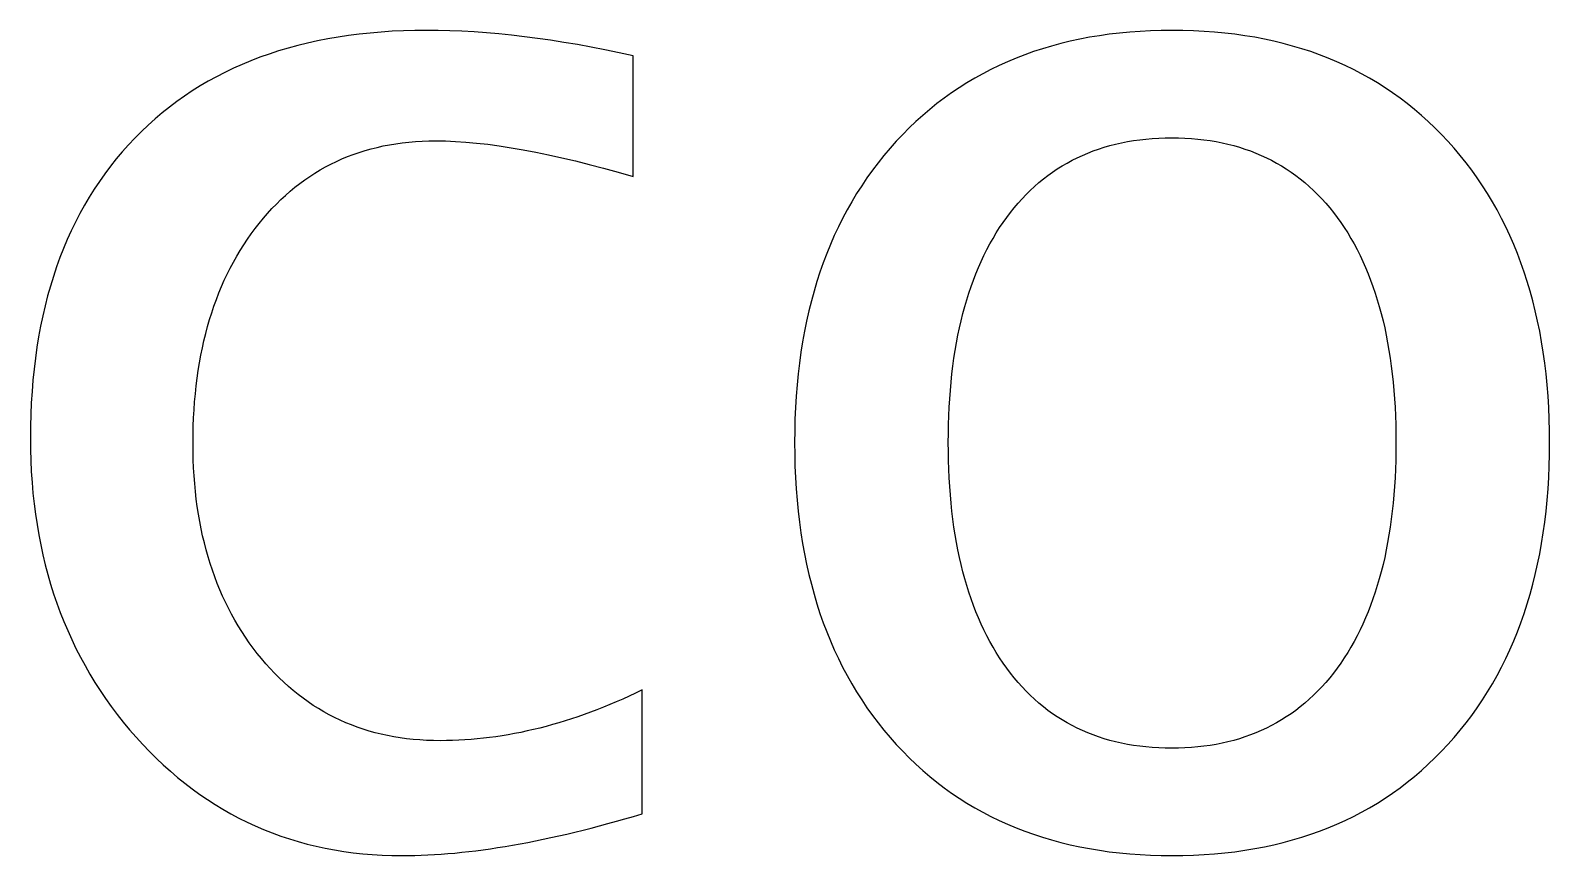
# Model space of a CAD drawing. Header units: centimetres. Extents: x -67 to 67, y -62 to 59.
# Drawn here: x 10.065 to 11.358, y 49.155 to 49.858 of the extents above; entities that cross this region are included whole.
import ezdxf

# ---------------------------------------------------------------- set-up
doc = ezdxf.new("R2010")
doc.units = ezdxf.units.CM
doc.header["$MEASUREMENT"] = 0
doc.layers.add('Layer 1', color=7, linetype='Continuous')

msp = doc.modelspace()

# ---------------------------------------------------------------- linework, layer by layer
at = {"layer": 'Layer 1'}
for points, knots in [([(10.58576, 49.19076), (10.50681, 49.16705), (10.43865, 49.1552), (10.38129, 49.1552), (10.38129, 49.1552), (10.29027, 49.1552), (10.21492, 49.18886), (10.15502, 49.25595), (10.15502, 49.25595), (10.09512, 49.32326), (10.06506, 49.40814), (10.06506, 49.51038), (10.06506, 49.51038), (10.06506, 49.6196), (10.09469, 49.7049), (10.15396, 49.76586), (10.15396, 49.76586), (10.21323, 49.82703), (10.29599, 49.85751), (10.40225, 49.85751), (10.40225, 49.85751), (10.45453, 49.85751), (10.51337, 49.85031), (10.57814, 49.83592), (10.57814, 49.83592), (10.57814, 49.83592), (10.57814, 49.73305), (10.57814, 49.73305), (10.57814, 49.73305), (10.50935, 49.75337), (10.45326, 49.76353), (10.41008, 49.76353), (10.41008, 49.76353), (10.34742, 49.76353), (10.29726, 49.74004), (10.25979, 49.69326), (10.25979, 49.69326), (10.22233, 49.64648), (10.20349, 49.58404), (10.20349, 49.50614), (10.20349, 49.50614), (10.20349, 49.43058), (10.22296, 49.36962), (10.2617, 49.32284), (10.2617, 49.32284), (10.30043, 49.27627), (10.35102, 49.25299), (10.41389, 49.25299), (10.41389, 49.25299), (10.46956, 49.25299), (10.52671, 49.26738), (10.58576, 49.29617), (10.58576, 49.29617), (10.58576, 49.29617), (10.58576, 49.19076), (10.58576, 49.19076)], [0, 0, 0, 0, 0.0666667, 0.0666667, 0.0666667, 0.0666667, 0.1333333, 0.1333333, 0.1333333, 0.1333333, 0.2, 0.2, 0.2, 0.2, 0.2666667, 0.2666667, 0.2666667, 0.2666667, 0.3333333, 0.3333333, 0.3333333, 0.3333333, 0.4, 0.4, 0.4, 0.4, 0.4666667, 0.4666667, 0.4666667, 0.4666667, 0.5333333, 0.5333333, 0.5333333, 0.5333333, 0.6, 0.6, 0.6, 0.6, 0.6666667, 0.6666667, 0.6666667, 0.6666667, 0.7333333, 0.7333333, 0.7333333, 0.7333333, 0.8, 0.8, 0.8, 0.8, 0.8666667, 0.8666667, 0.8666667, 0.8666667, 1, 1, 1, 1]), ([(11.03682, 49.1552), (10.93797, 49.1552), (10.85966, 49.18674), (10.80208, 49.24982), (10.80208, 49.24982), (10.7443, 49.31289), (10.71551, 49.39862), (10.71551, 49.50678), (10.71551, 49.50678), (10.71551, 49.61473), (10.7443, 49.70024), (10.80208, 49.76311), (10.80208, 49.76311), (10.85966, 49.82597), (10.93797, 49.85751), (11.03682, 49.85751), (11.03682, 49.85751), (11.13567, 49.85751), (11.21399, 49.82597), (11.27156, 49.76311), (11.27156, 49.76311), (11.32934, 49.70024), (11.35813, 49.61473), (11.35813, 49.50678), (11.35813, 49.50678), (11.35813, 49.39862), (11.32934, 49.31289), (11.27156, 49.24982), (11.27156, 49.24982), (11.21399, 49.18674), (11.13567, 49.1552), (11.03682, 49.1552)], [0, 0, 0, 0, 0.1111111, 0.1111111, 0.1111111, 0.1111111, 0.2222222, 0.2222222, 0.2222222, 0.2222222, 0.3333333, 0.3333333, 0.3333333, 0.3333333, 0.4444444, 0.4444444, 0.4444444, 0.4444444, 0.5555556, 0.5555556, 0.5555556, 0.5555556, 0.6666667, 0.6666667, 0.6666667, 0.6666667, 0.7777778, 0.7777778, 0.7777778, 0.7777778, 1, 1, 1, 1]), ([(11.03661, 49.24664), (11.09693, 49.24664), (11.14392, 49.26929), (11.17737, 49.3148), (11.17737, 49.3148), (11.2106, 49.36009), (11.22732, 49.42423), (11.22732, 49.50678), (11.22732, 49.50678), (11.22732, 49.58912), (11.2106, 49.65304), (11.17737, 49.69834), (11.17737, 49.69834), (11.14392, 49.74342), (11.09693, 49.76607), (11.03661, 49.76607), (11.03661, 49.76607), (10.97607, 49.76607), (10.92908, 49.74342), (10.89606, 49.69834), (10.89606, 49.69834), (10.86283, 49.65304), (10.84632, 49.58912), (10.84632, 49.50678), (10.84632, 49.50678), (10.84632, 49.42423), (10.86283, 49.36009), (10.89606, 49.3148), (10.89606, 49.3148), (10.92908, 49.26929), (10.97607, 49.24664), (11.03661, 49.24664)], [0, 0, 0, 0, 0.1111111, 0.1111111, 0.1111111, 0.1111111, 0.2222222, 0.2222222, 0.2222222, 0.2222222, 0.3333333, 0.3333333, 0.3333333, 0.3333333, 0.4444444, 0.4444444, 0.4444444, 0.4444444, 0.5555556, 0.5555556, 0.5555556, 0.5555556, 0.6666667, 0.6666667, 0.6666667, 0.6666667, 0.7777778, 0.7777778, 0.7777778, 0.7777778, 1, 1, 1, 1])]:
    msp.add_open_spline(points, degree=3, knots=knots, dxfattribs=at)

doc.saveas('drawing.dxf')
